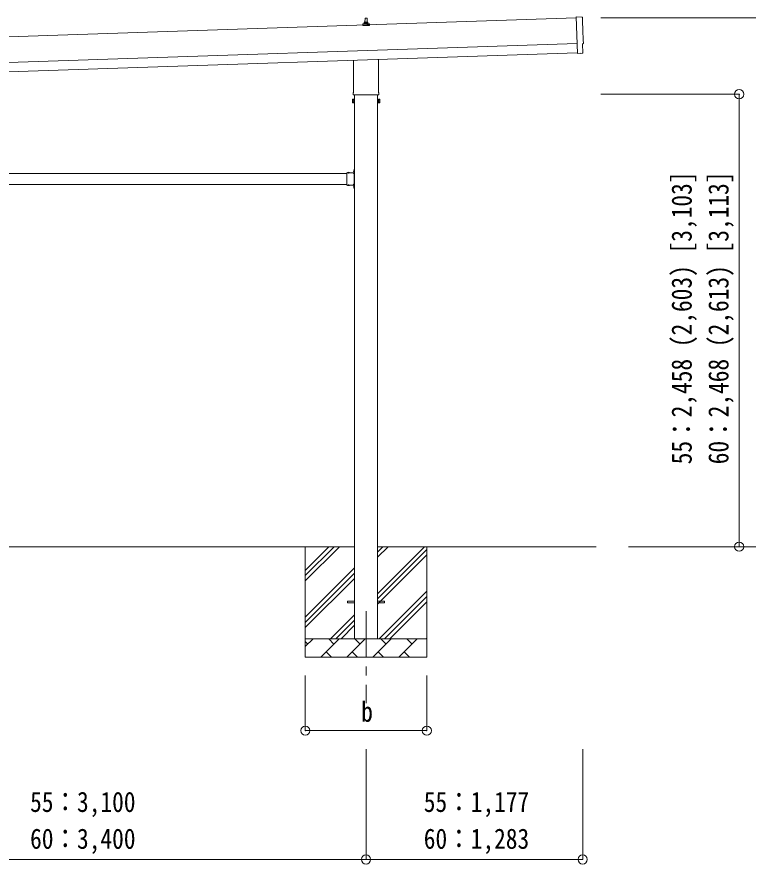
# Model space of a CAD drawing. Units: millimetres at full size, sheet at 1:50; details may follow other scales. Extents: x -14053 to 14053, y -9700 to 9700.
# Drawn here: x 5240 to 9212, y -3655 to 948 of the extents above; entities that cross this region are included whole.
import ezdxf
from ezdxf.enums import TextEntityAlignment as Align

# ---------------------------------------------------------------- set-up
doc = ezdxf.new("R2010")
doc.units = ezdxf.units.MM
doc.header["$LTSCALE"] = 50
doc.header["$PDMODE"] = 32
doc.header["$PDSIZE"] = 50
doc.linetypes.add('CHAIN1', pattern=[8, 5, -1, 1, -1])
doc.linetypes.add('USER8', pattern=[4, 3, -1])
for name, color, linetype, lineweight in [('0-2_建具', 4, 'Continuous', 9), ('0-3_階段', 7, 'CHAIN1', 9), ('0-4_設備', 7, 'Continuous', 9), ('0-8_外構', 6, 'Continuous', 9)]:
    doc.layers.add(name, color=color, linetype=linetype, lineweight=lineweight)
doc.styles.add('ＭＳ ゴシック', font='')
doc.styles.get('ＭＳ ゴシック').set_extended_font_data('MS Gothic')

msp = doc.modelspace()

# ---------------------------------------------------------------- linework, layer by layer
at = {"layer": '0-2_建具'}
for p, q in [((8278.27, 942.47), (2895.26, 763.04)), ((7130.91, 916.99), (7131.63, 940.51)), ((7132.63, 941.49), (7141.18, 941.49)), ((7142.18, 940.51), (7142.91, 916.99)), ((7118.66, 901.49), (7118.66, 909.2)), ((7155.16, 901.49), (7118.66, 901.49)), ((7119.04, 909.99), (7154.77, 909.99)), ((7119.42, 910.17), (7126.14, 911.8)), ((7126.52, 911.99), (7147.29, 911.99)), ((7126.91, 912.77), (7126.91, 916.99)), ((7127.91, 916.99), (7145.91, 916.99)), ((7146.91, 912.77), (7146.91, 916.99)), ((7154.39, 910.17), (7147.67, 911.8)), ((7155.16, 901.49), (7155.16, 909.2)), ((2899.93, 623.12), (8282.94, 802.55)), ((2901.59, 573.15), (8284.6, 752.58)), ((8284.69, 749.81), (8284.73, 748.81)), ((8304.35, 749.47), (8311.25, 750.06)), ((7068.61, 537.5), (7068.61, 712.05)), ((7205.21, 716.6), (7205.21, 537.5)), ((7066.91, 528.73), (7066.91, 534.23)), ((7204.84, 525.23), (7068.97, 525.23)), ((7074.41, 525.23), (7074.41, -2430.61)), ((7199.41, -2430.61), (7199.41, 525.23)), ((7206.91, 534.23), (7206.91, 528.73)), ((7062.91, 499.23), (7063.67, 500.54)), ((7062.91, 499.23), (7062.91, 482.23)), ((7062.91, 482.23), (7063.67, 480.91)), ((7069.91, 495.63), (7063.67, 495.63)), ((7069.91, 485.82), (7063.67, 485.82)), ((7069.91, 480.91), (7063.67, 480.91)), ((7072.41, 481.53), (7069.91, 481.53)), ((7201.41, 481.53), (7203.91, 481.53)), ((7203.91, 495.63), (7210.15, 495.63)), ((7203.91, 485.82), (7210.15, 485.82)), ((7203.91, 480.91), (7210.15, 480.91)), ((7210.91, 499.23), (7210.15, 500.54)), ((7210.91, 482.23), (7210.15, 480.91)), ((7210.91, 499.23), (7210.91, 482.23)), ((4141.41, 97.39), (7032.41, 97.39)), ((7032.41, 100.39), (7032.41, 34.39)), ((7032.41, 100.39), (7072.41, 100.39)), ((7035.51, 100.9), (7035.51, 100.39)), ((7035.51, 100.39), (7047.31, 100.39)), ((7071.9, 116.29), (7072.41, 116.29)), ((7072.41, 120.39), (7074.41, 120.39)), ((7072.41, 120.39), (7072.41, 100.39)), ((7072.41, 116.29), (7072.41, 104.49)), ((7074.41, 113.39), (7072.41, 113.39)), ((7074.41, 107.39), (7072.41, 107.39)), ((7072.41, 96.39), (7072.41, 38.39)), ((7074.41, 120.39), (7074.41, 100.39)), ((4141.41, 37.39), (7032.41, 37.39)), ((7032.41, 34.39), (7072.41, 34.39)), ((7035.51, 33.88), (7035.51, 34.39)), ((7035.51, 34.39), (7047.31, 34.39)), ((7068.41, 37.39), (7073.91, 37.39)), ((7072.41, 36.39), (7068.41, 36.39)), ((7071.9, 30.29), (7072.41, 30.29)), ((7072.41, 34.39), (7072.41, 14.39)), ((7072.41, 30.29), (7072.41, 18.49)), ((7074.41, 27.39), (7072.41, 27.39)), ((7074.41, 21.39), (7072.41, 21.39)), ((7072.41, 14.39), (7074.41, 14.39)), ((7074.41, 34.39), (7074.41, 14.39)), ((7036.91, -2226.11), (7074.41, -2226.11)), ((7036.91, -2235.11), (7036.91, -2226.11)), ((7036.91, -2235.11), (7074.41, -2235.11)), ((7199.41, -2226.11), (7236.91, -2226.11)), ((7199.41, -2235.11), (7236.91, -2235.11)), ((7236.91, -2235.11), (7236.91, -2226.11))]:
    msp.add_line(p, q, dxfattribs=at)
for points in [[(8309.71, 946.96), (8278.1, 947.56), (8284.69, 749.81)], [(8313.99, 753.14), (8312.42, 800.15), (8313.02, 800.17)], [(8303.6, 749.72), (8302.91, 750.32), (8284.73, 748.81)], [(7069.91, 480.91), (7069.91, 500.54), (7063.67, 500.54)], [(7069.91, 481.53), (7069.91, 499.93), (7072.41, 499.93)], [(7203.91, 481.53), (7203.91, 499.93), (7201.41, 499.93)], [(7203.91, 480.91), (7203.91, 500.54), (7210.15, 500.54)], [(7035.51, 100.9), (7047.31, 100.9), (7047.31, 100.39)], [(7072.41, 96.39), (7068.41, 96.39), (7068.41, 98.39), (7072.41, 98.39)], [(7068.41, 97.39), (7073.91, 97.39), (7073.91, 37.39)], [(7071.9, 116.29), (7071.9, 104.49), (7072.41, 104.49)], [(7035.51, 33.88), (7047.31, 33.88), (7047.31, 34.39)], [(7072.41, 38.39), (7068.41, 38.39), (7068.41, 36.39)], [(7071.9, 30.29), (7071.9, 18.49), (7072.41, 18.49)]]:
    msp.add_lwpolyline(points, dxfattribs=at)
for points in [[(7072.41, 480.23), (7072.41, 501.23), (7074.41, 501.23), (7074.41, 480.23)], [(7201.41, 480.23), (7201.41, 501.23), (7199.41, 501.23), (7199.41, 480.23)]]:
    msp.add_lwpolyline(points, close=True, dxfattribs=at)
at = {"layer": '0-2_建具', "linetype": 'USER8'}
for points in [[(7038.91, 103), (7040.26, 100.23), (7041.41, 99.62)], [(7043.91, 103), (7042.55, 100.23), (7041.41, 99.62)], [(7069.8, 112.89), (7072.57, 111.54), (7073.18, 110.39)], [(7069.8, 107.89), (7072.57, 109.25), (7073.18, 110.39)], [(7038.91, 31.78), (7040.26, 34.56), (7041.41, 35.17)], [(7043.91, 31.78), (7042.55, 34.56), (7041.41, 35.17)], [(7069.8, 26.89), (7072.57, 25.54), (7073.18, 24.39)], [(7069.8, 21.89), (7072.57, 23.25), (7073.18, 24.39)]]:
    msp.add_lwpolyline(points, dxfattribs=at)
at = {"layer": '0-2_建具'}
for centre, radius, start, end in [((7130.99, 916.35), 4.13, 90, 171.17633), ((7132.63, 940.49), 1, 90, 178.60509), ((7140.24, 916.99), 4.83, 133.60282, 180), ((7133.57, 916.99), 4.83, 0, 46.39718), ((7141.18, 940.49), 1, 1.39491, 90), ((7142.82, 916.35), 4.13, 8.82367, 90), ((7119.66, 909.2), 1, 103.62699, 180), ((7125.91, 912.77), 1, 283.62699, 0), ((7127.91, 915.99), 1, 90, 180), ((7145.91, 915.99), 1, 0, 90), ((7147.91, 912.77), 1, 180, 256.37301), ((7154.16, 909.2), 1, 0, 76.37301), ((7070.91, 534.23), 4, 125.09963, 180), ((7070.91, 528.73), 4, 180, 194.47751), ((7070.91, 528.73), 4, 194.47751, 241.04498), ((7202.91, 528.73), 4, 298.95502, 345.52249), ((7202.91, 534.23), 4, 0, 54.90037), ((7202.91, 528.73), 4, 345.52249, 0), ((7067.25, 498.09), 4.34, 145.61575, 214.38425), ((7067.25, 483.37), 4.34, 145.61575, 214.38425), ((7079.15, 490.73), 16.24, 162.41205, 197.58795), ((7206.56, 498.09), 4.34, 325.61575, 34.38425), ((7194.67, 490.73), 16.24, 342.41205, 17.58795), ((7206.56, 483.37), 4.34, 325.61575, 34.38425), ((7041.41, 95.16), 8.23, 44.2189, 135.7811), ((7077.64, 110.39), 8.23, 134.2189, 225.7811), ((7072.41, 100.39), 2, 270, 0), ((7041.41, 39.63), 8.23, 224.2189, 315.7811), ((7077.64, 24.39), 8.23, 134.2189, 225.7811), ((7072.41, 34.39), 2, 0, 90)]:
    msp.add_arc(centre, radius, start, end, dxfattribs=at)
for centre, major_axis, ratio, start_param, end_param in [((8309.65, 943.96), (3, 0.1), 0.99863, 6.2683889, 7.8016218), ((13075.22, 1032.35), (-4760.73, -158.69), 0.99863, 6.2683889, 6.2976778), ((8312.88, 804.56), (4.4, 0.15), 0.99863, 4.712389, 6.2976778), ((8304.26, 750.46), (0.75, -0.666), 0.9974, 4.712389, 5.5252311), ((8310.99, 753.05), (2.25, -2), 0.9974, 5.5252311, 7.0411395)]:
    msp.add_ellipse(centre, major_axis=major_axis, ratio=ratio, start_param=start_param, end_param=end_param, dxfattribs=at)
at = {"layer": '0-3_階段'}
msp.add_line((7136.91, -2280.61), (7136.91, -2780.61), dxfattribs=at)
at = {"layer": '0-4_設備'}
for p, q in [((7074.41, -1930.61), (4099.41, -1930.61)), ((6806.91, -1930.61), (6806.91, -2530.61)), ((6806.91, -2115.66), (6991.96, -1930.61)), ((6806.91, -2087.37), (6963.67, -1930.61)), ((6806.91, -2059.09), (6935.39, -1930.61)), ((8387.79, -1930.61), (7199.41, -1930.61)), ((7199.41, -2185.71), (7454.51, -1930.61)), ((7199.41, -1987.72), (7256.52, -1930.61)), ((7199.41, -1959.43), (7228.23, -1930.61)), ((7466.91, -1930.61), (7466.91, -2530.61)), ((7199.41, -2213.99), (7466.91, -1946.49)), ((7199.41, -2242.27), (7466.91, -1974.77)), ((6806.91, -2313.65), (7074.41, -2046.15)), ((6806.91, -2341.93), (7074.41, -2074.43)), ((6806.91, -2370.22), (7074.41, -2102.72)), ((7209.06, -2430.61), (7466.91, -2172.76)), ((7237.35, -2430.61), (7466.91, -2201.05)), ((7265.63, -2430.61), (7466.91, -2229.33)), ((6944.51, -2430.61), (7074.41, -2300.71)), ((6972.79, -2430.61), (7074.41, -2328.99)), ((7001.07, -2430.61), (7074.41, -2357.27)), ((6806.91, -2430.61), (7466.91, -2430.61)), ((6806.91, -2473.5), (6849.8, -2430.61)), ((6891.22, -2530.61), (6991.22, -2430.61)), ((6962.67, -2459.16), (6934.11, -2430.61)), ((7032.64, -2530.61), (7132.64, -2430.61)), ((7104.09, -2459.16), (7075.54, -2430.61)), ((7174.06, -2530.61), (7274.06, -2430.61)), ((7245.51, -2459.16), (7216.96, -2430.61)), ((7315.49, -2530.61), (7415.49, -2430.61)), ((7386.93, -2459.16), (7358.38, -2430.61)), ((7463.62, -2430.61), (7466.91, -2427.32)), ((6821.25, -2459.16), (6806.91, -2444.82)), ((7466.91, -2530.61), (6806.91, -2530.61)), ((6919.77, -2502.05), (6948.33, -2530.61)), ((7061.2, -2502.05), (7089.75, -2530.61)), ((7202.62, -2502.05), (7231.17, -2530.61)), ((7344.04, -2502.05), (7372.59, -2530.61))]:
    msp.add_line(p, q, dxfattribs=at)
at = {"layer": '0-8_外構'}
for p, q in [((9762.93, 943.51), (8412.93, 943.51)), ((9163.93, 527.73), (8412.93, 527.73)), ((9163.93, 527.73), (9163.93, -1930.61)), ((9163.93, -1930.61), (8562.93, -1930.61)), ((9762.93, -1930.61), (8562.93, -1930.61)), ((6806.91, -2929.61), (6806.91, -2629.61)), ((7466.91, -2929.61), (7466.91, -2629.61)), ((6806.91, -2929.61), (7466.91, -2929.61)), ((7136.91, -3629.61), (7136.91, -3029.61)), ((8313.93, -3629.61), (8313.93, -3029.61))]:
    msp.add_line(p, q, dxfattribs=at)
msp.add_lwpolyline([(2864.26, -3629.61), (4036.91, -3629.61), (7136.91, -3629.61), (8313.93, -3629.61)], dxfattribs=at)
for p in [(9163.93, 527.73), (9163.93, -1930.61), (6806.91, -2929.61), (7466.91, -2929.61), (7136.91, -3629.61), (8313.93, -3629.61)]:
    msp.add_point(p, dxfattribs=at)

# ---------------------------------------------------------------- texts
at = {"layer": '0-8_外構', "color": 7, "style": 'ＭＳ ゴシック', "width": 0.85}
for s, p in [('55：2,458 (2,603) [3,103]', (8938.93, -1482.69)), ('60：2,468 (2,613) [3,113]', (9138.93, -1482.69))]:
    msp.add_text(s, height=110, rotation=90, dxfattribs=at).set_placement(p, align=Align.BOTTOM_LEFT)
for s, p in [('b', (7110.66, -2914.61)), ('55：3,100', (5311.91, -3404.61)), ('55：1,177', (7450.42, -3404.61)), ('60：3,400', (5311.91, -3604.61)), ('60：1,283', (7450.42, -3604.61))]:
    msp.add_text(s, height=110, dxfattribs=at).set_placement(p, align=Align.BOTTOM_LEFT)

doc.saveas('drawing.dxf')
